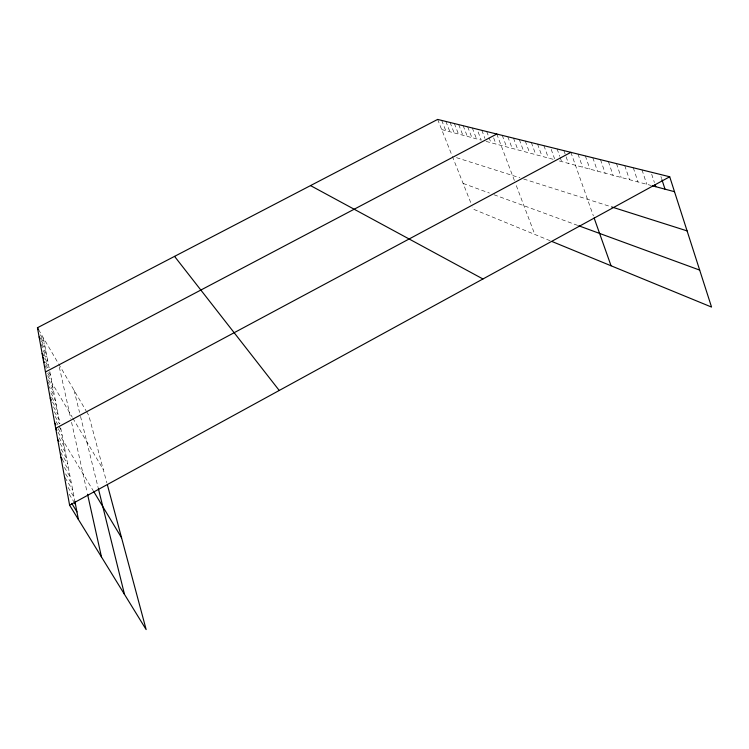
<?xml version="1.0" encoding="UTF-8"?>
<svg xmlns="http://www.w3.org/2000/svg" width="749" height="749" viewBox="0 0 749 749"><rect width="100%" height="100%" fill="white"/><g stroke="black" fill="none" stroke-linecap="round" stroke-linejoin="round"><path stroke-width="0.56" stroke-dasharray="3.75 2.81" d="M441.685 129.558L481.251 140.119L477.029 129.146M486.073 141.411L553.857 159.5M559.4 160.979L651.274 185.499M456.478 157.665L519.89 177.803M523.663 179.002L611.886 207.014M463.116 183.421L489.397 193.055M494.059 194.768L577.825 225.449M550.131 240.738L473.368 209.196L472.516 207.061M68.084 487.412L74.123 497.28M69.226 494.218L73.795 501.671M65.584 473.855L71.455 483.498M65.032 477.609L72.765 490.295M62.073 459.156L68.936 470.475M64.386 467.367L70.181 476.898M61.146 449.203L66.549 458.145M60.388 452.106L67.728 464.23M59.021 437.697L64.292 446.451M60.07 443.371L65.406 452.218M56.025 421.518L58.282 425.292M58.853 426.228L61.109 430.001M58.141 428.681L62.148 435.347M57.991 432.164L93.269 490.773M53.432 406.819L58.16 414.731M54.331 411.697L59.124 419.702M55.08 416.397L59.546 423.85M50.838 392.841L55.417 400.528M51.681 397.391L56.306 405.153M52.542 402.044L57.224 409.89M48.423 379.818L52.851 387.28M47.533 381.232L53.685 391.596M48.32 385.548L54.537 396.015M45.745 364.641L48.067 368.574M44.678 365.381L46.438 368.349M48.779 372.309L50.529 375.286M47.73 373.133L51.278 379.134M47.655 375.67L72.279 417.221M72.859 418.214L103.296 469.576M43.124 350.541L47.037 357.179M43.76 353.959L47.702 360.653M44.977 358.415L48.395 364.201M45.642 361.982L49.088 367.825L43.264 337.668M40.923 337.874L44.472 343.922M41.298 340.673L45.09 347.143M41.897 343.894L45.726 350.429M40.849 344.362L46.372 353.771M38.611 329.729L58.038 362.909M58.6 363.864L86.088 410.827M86.631 411.753L88.803 415.452L106.845 482.843M40.343 334.766L43.863 340.767M437.65 119.419L451.947 155.371M452.34 156.354L470.821 202.792M441.713 120.42L445.767 130.654M445.852 121.441L449.924 131.758M454.353 123.548L458.472 134.043M450.065 122.49L454.156 132.891M458.725 124.624L462.863 135.213M467.704 126.843L471.889 137.619M463.172 125.729L467.329 136.402M472.319 127.985L476.523 138.855M481.822 130.335L484.912 138.387M486.719 131.543L488.657 136.627M489.041 137.638L490.988 142.722M496.793 134.034L514.394 180.528M516.314 185.602L534.805 234.437M493.657 137.9L495.988 144.051M502.251 135.382L506.577 146.879M507.822 136.758L512.176 148.377M513.514 138.162L517.896 149.903M519.338 139.604L523.738 151.457M525.283 141.074L529.702 153.049M531.359 142.572L535.807 154.678M537.576 144.108L542.042 156.344M543.933 145.68L548.418 158.048M551.189 149.369L554.569 158.751M557.087 148.939L559.737 156.307M560.112 157.356L561.619 161.569M563.903 150.615L568.454 163.394M570.878 152.337L593.395 215.927M578.013 154.107L582.61 167.177M585.334 155.914L589.95 169.134M592.834 157.767L597.468 171.137M600.52 159.668L605.173 173.197M608.403 161.615L613.075 175.303M616.483 163.61L621.183 177.466M624.778 165.66L629.488 179.685M633.289 167.767L638.017 181.96M642.024 169.929L646.78 184.301M651.686 174.227L654.411 182.541M660.908 176.53L661.592 178.637M74.076 390.313L79.544 412.427M80.517 416.369L98.147 487.711M59.34 367.179L70.752 418.616M71.576 422.314L87.062 492.065M49.809 371.513L59.911 423.765M60.706 427.913L74.909 501.39"/><path stroke-width="1.12" d="M107.407 484.931L146.149 629.581L69.61 505.191L669.709 176.764L711.55 307.071L552.088 241.543M570.878 152.337L55.679 428.316L56.84 430.244M45.464 371.972L496.793 134.034M69.61 505.191L37.45 327.744L437.65 119.419L669.709 176.764M652.398 185.799L674.503 191.697M611.886 207.014L687.086 230.889M578.771 225.795L699.678 270.099M310.526 185.593L482.946 278.974M174.554 256.373L279.246 390.463M71.735 503.384L76.941 511.876M74.366 502.607L75.509 504.47M60.922 457.274L62.073 459.156M57.692 439.448L58.881 441.414M54.705 422.97L55.857 424.87M93.868 491.775L121.572 537.801M50.211 398.131L51.372 400.088M43.423 360.718L44.584 362.675M42.131 353.594L43.273 355.522M42.777 357.114L43.919 359.061M39.126 336.975L40.212 338.82M37.45 327.744L38.611 329.729M594.126 217.996L611.053 265.773M655.094 184.619L655.768 186.698M661.938 179.685L665.009 189.16M98.381 488.657L124.503 594.397M87.539 494.209L101.48 556.984M74.909 501.39L78.411 519.497"/></g></svg>
